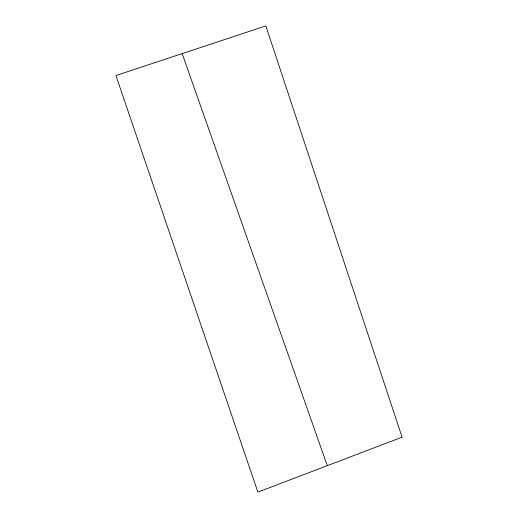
<?xml version="1.0" encoding="UTF-8"?>
<svg xmlns="http://www.w3.org/2000/svg" width="518" height="518" viewBox="0 0 518 518"><rect width="100%" height="100%" fill="white"/><g stroke="black" fill="none" stroke-linecap="round" stroke-linejoin="round"><path stroke-width="0.78" d="M182.174 53.613L327.285 465.663M402.072 437.173L257.893 492.1L115.928 75.557L265.825 25.9L402.072 437.173"/></g></svg>
